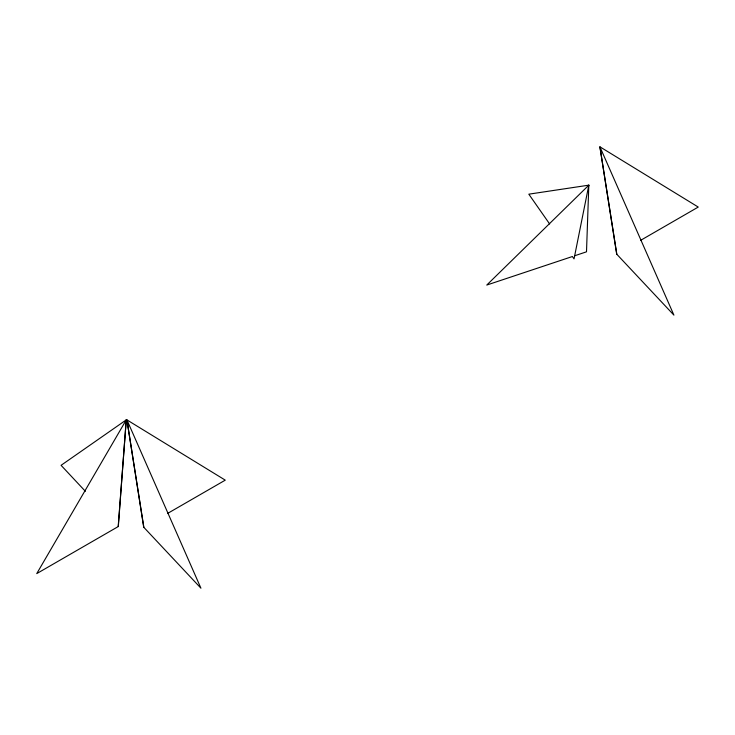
<?xml version="1.0" encoding="UTF-8"?>
<svg xmlns="http://www.w3.org/2000/svg" width="735" height="735" viewBox="0 0 735 735"><rect width="100%" height="100%" fill="white"/><g stroke="black" fill="none" stroke-linecap="round" stroke-linejoin="round"><path stroke-width="1.1" d="M118.317 526.545L126.255 419.896L61.078 465.319L85.389 491.32M167.663 513.397L225.268 480.148L126.916 419.878L143.702 527.197L200.931 588.193L126.916 419.878L143.83 527.16M640.644 240.327L698.25 207.068L599.898 146.807L616.683 254.126L673.912 315.122L599.898 146.807L616.812 254.089M574.559 255.798L586.502 251.82L588.818 185.165L528.814 194.178L549.624 223.954M126.255 419.896L118.188 526.591L36.75 573.603L126.255 419.896M588.818 185.165L574.044 258.895L572.39 256.524L486.763 285.061L588.818 185.165"/></g></svg>
